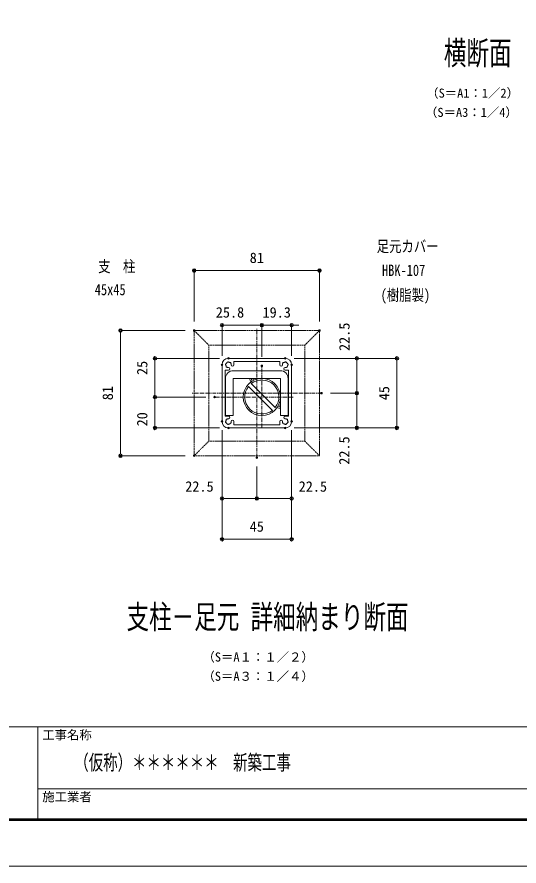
# Model space of a CAD drawing. Units: millimetres, scale not verified. Extents: x -1682 to 1682, y -1188 to 1188.
# Drawn here: x 415 to 1064, y -1188 to -90 of the extents above; entities that cross this region are included whole.
import ezdxf
from ezdxf.enums import TextEntityAlignment as Align

# ---------------------------------------------------------------- set-up
doc = ezdxf.new("R2010")
doc.units = ezdxf.units.MM
doc.header["$LTSCALE"] = 4
doc.header["$PDMODE"] = 32
doc.header["$PDSIZE"] = 2
doc.linetypes.add('USER1', pattern=[2, 1.25, -0.25, 0.25, -0.25])
doc.linetypes.add('USER3', pattern=[0.375, 0.25, -0.125])
for name, color, linetype, lineweight in [('0-0_0', 7, 'Continuous', 18), ('0-1_DEFPOINTS', 7, 'Continuous', 18), ('0-3_MOJI', 7, 'Continuous', 18), ('0-4_アンカー', 4, 'Continuous', 18), ('0-5_WAKU', 7, 'Continuous', 18), ('0-8_3中心線', 2, 'USER1', 18), ('0-9_41ｱﾙﾐ', 6, 'Continuous', 18), ('0-A_1手摺寸法', 7, 'Continuous', 18), ('0-B_42ｱﾙﾐ部品', 6, 'Continuous', 18), ('0-F_2隠れ', 6, 'USER3', 18)]:
    doc.layers.add(name, color=color, linetype=linetype, lineweight=lineweight)
doc.styles.add('ＭＳ ゴシック', font='')
doc.styles.get('ＭＳ ゴシック').set_extended_font_data('MS Gothic')

# ---------------------------------------------------------------- blocks, each defined once
blk = doc.blocks.new('_ORIGIN2')
at = {"layer": '0-0_0'}
blk.add_line((-0.5, 0), (-1, 0), dxfattribs=at)
for radius in [0.5, 0.25]:
    blk.add_circle((0, 0), radius, dxfattribs=at)
blk = doc.blocks.new('D79')
at = {"layer": '0-1_DEFPOINTS'}
for p in [(4571.972, 513.303), (4618.986, 468.303), (4664.622, 468.303)]:
    blk.add_point(p, dxfattribs=at)
at = {"layer": '0-A_1手摺寸法'}
for p, q in [((4583.472, 513.303), (4664.622, 513.303)), ((4664.622, 508.703), (4664.622, 472.903)), ((4630.486, 468.303), (4664.622, 468.303))]:
    blk.add_line(p, q, dxfattribs=at)
at = {"layer": '0-A_1手摺寸法', "xscale": 4.6, "yscale": 4.6}
for p, rotation in [((4664.622, 513.303), 90), ((4664.622, 468.303), 270)]:
    blk.add_blockref('_ORIGIN2', p, dxfattribs=dict(at, rotation=rotation))
at = {"layer": '0-A_1手摺寸法', "style": 'ＭＳ ゴシック'}
blk.add_text('22.5', height=13.49, rotation=90, dxfattribs=at).set_placement((4659.353, 522.85), align=Align.BOTTOM_LEFT)
blk = doc.blocks.new('D80')
at = {"layer": '0-1_DEFPOINTS'}
for p in [(4454.372, 549.303), (4359.106, 387.303), (4454.372, 387.303)]:
    blk.add_point(p, dxfattribs=at)
at = {"layer": '0-A_1手摺寸法'}
for p, q in [((4442.872, 549.303), (4359.106, 549.303)), ((4359.106, 544.703), (4359.106, 391.903)), ((4442.872, 387.303), (4359.106, 387.303))]:
    blk.add_line(p, q, dxfattribs=at)
at = {"layer": '0-A_1手摺寸法', "xscale": 4.6, "yscale": 4.6}
for p, rotation in [((4359.106, 549.303), 90), ((4359.106, 387.303), 270)]:
    blk.add_blockref('_ORIGIN2', p, dxfattribs=dict(at, rotation=rotation))
at = {"layer": '0-A_1手摺寸法', "style": 'ＭＳ ゴシック'}
blk.add_text('81', height=13.49, rotation=90, dxfattribs=at).set_placement((4353.356, 459.103), align=Align.BOTTOM_LEFT)
blk = doc.blocks.new('D81')
at = {"layer": '0-1_DEFPOINTS'}
for p in [(4490.372, 431.703), (4580.372, 431.703), (4490.372, 279.211)]:
    blk.add_point(p, dxfattribs=at)
at = {"layer": '0-A_1手摺寸法'}
for p, q in [((4490.372, 420.203), (4490.372, 279.211)), ((4580.372, 420.203), (4580.372, 279.211)), ((4575.772, 279.211), (4494.972, 279.211))]:
    blk.add_line(p, q, dxfattribs=at)
at = {"layer": '0-A_1手摺寸法', "xscale": 4.6, "yscale": 4.6, "rotation": 180}
blk.add_blockref('_ORIGIN2', (4490.372, 279.211), dxfattribs=at)
at = {"layer": '0-A_1手摺寸法', "xscale": 4.6, "yscale": 4.6}
blk.add_blockref('_ORIGIN2', (4580.372, 279.211), dxfattribs=at)
at = {"layer": '0-A_1手摺寸法', "style": 'ＭＳ ゴシック'}
blk.add_text('45', height=13.49, dxfattribs=at).set_placement((4526.172, 284.961), align=Align.BOTTOM_LEFT)
blk = doc.blocks.new('D82')
at = {"layer": '0-1_DEFPOINTS'}
for p in [(4490.372, 431.703), (4535.372, 384.689), (4490.372, 331.931)]:
    blk.add_point(p, dxfattribs=at)
at = {"layer": '0-A_1手摺寸法'}
for p, q in [((4490.372, 420.203), (4490.372, 331.931)), ((4535.372, 373.189), (4535.372, 331.931)), ((4530.772, 331.931), (4494.972, 331.931))]:
    blk.add_line(p, q, dxfattribs=at)
at = {"layer": '0-A_1手摺寸法', "xscale": 4.6, "yscale": 4.6, "rotation": 180}
blk.add_blockref('_ORIGIN2', (4490.372, 331.931), dxfattribs=at)
at = {"layer": '0-A_1手摺寸法', "xscale": 4.6, "yscale": 4.6}
blk.add_blockref('_ORIGIN2', (4535.372, 331.931), dxfattribs=at)
at = {"layer": '0-A_1手摺寸法', "style": 'ＭＳ ゴシック'}
blk.add_text('22.5', height=13.49, dxfattribs=at).set_placement((4442.837, 336.779), align=Align.BOTTOM_LEFT)
blk = doc.blocks.new('D83')
at = {"layer": '0-1_DEFPOINTS'}
for p in [(4580.372, 431.703), (4535.372, 384.689), (4535.372, 331.931)]:
    blk.add_point(p, dxfattribs=at)
at = {"layer": '0-A_1手摺寸法'}
for p, q in [((4580.372, 420.203), (4580.372, 331.931)), ((4535.372, 373.189), (4535.372, 331.931)), ((4575.772, 331.931), (4539.972, 331.931))]:
    blk.add_line(p, q, dxfattribs=at)
at = {"layer": '0-A_1手摺寸法', "xscale": 4.6, "yscale": 4.6, "rotation": 180}
blk.add_blockref('_ORIGIN2', (4535.372, 331.931), dxfattribs=at)
at = {"layer": '0-A_1手摺寸法', "xscale": 4.6, "yscale": 4.6}
blk.add_blockref('_ORIGIN2', (4580.372, 331.931), dxfattribs=at)
at = {"layer": '0-A_1手摺寸法', "style": 'ＭＳ ゴシック'}
blk.add_text('22.5', height=13.49, dxfattribs=at).set_placement((4589.476, 336.747), align=Align.BOTTOM_LEFT)
blk = doc.blocks.new('D84')
at = {"layer": '0-1_DEFPOINTS'}
for p in [(4618.986, 468.303), (4571.972, 423.303), (4664.622, 423.303)]:
    blk.add_point(p, dxfattribs=at)
at = {"layer": '0-A_1手摺寸法'}
for p, q in [((4630.486, 468.303), (4664.622, 468.303)), ((4664.622, 463.703), (4664.622, 427.903)), ((4583.472, 423.303), (4664.622, 423.303))]:
    blk.add_line(p, q, dxfattribs=at)
at = {"layer": '0-A_1手摺寸法', "xscale": 4.6, "yscale": 4.6}
for p, rotation in [((4664.622, 468.303), 90), ((4664.622, 423.303), 270)]:
    blk.add_blockref('_ORIGIN2', p, dxfattribs=dict(at, rotation=rotation))
at = {"layer": '0-A_1手摺寸法', "style": 'ＭＳ ゴシック'}
blk.add_text('22.5', height=13.49, rotation=90, dxfattribs=at).set_placement((4659.158, 375.692), align=Align.BOTTOM_LEFT)
blk = doc.blocks.new('D85')
at = {"layer": '0-1_DEFPOINTS'}
for p in [(4571.972, 513.303), (4571.972, 423.303), (4716.491, 423.303)]:
    blk.add_point(p, dxfattribs=at)
at = {"layer": '0-A_1手摺寸法'}
for p, q in [((4583.472, 513.303), (4716.491, 513.303)), ((4716.491, 508.703), (4716.491, 427.903)), ((4583.472, 423.303), (4716.491, 423.303))]:
    blk.add_line(p, q, dxfattribs=at)
at = {"layer": '0-A_1手摺寸法', "xscale": 4.6, "yscale": 4.6}
for p, rotation in [((4716.491, 513.303), 90), ((4716.491, 423.303), 270)]:
    blk.add_blockref('_ORIGIN2', p, dxfattribs=dict(at, rotation=rotation))
at = {"layer": '0-A_1手摺寸法', "style": 'ＭＳ ゴシック'}
blk.add_text('45', height=13.49, rotation=90, dxfattribs=at).set_placement((4710.741, 459.103), align=Align.BOTTOM_LEFT)
blk = doc.blocks.new('D86')
at = {"layer": '0-1_DEFPOINTS'}
for p in [(4454.372, 626.872), (4454.372, 549.303), (4616.372, 549.303)]:
    blk.add_point(p, dxfattribs=at)
at = {"layer": '0-A_1手摺寸法'}
for p, q in [((4454.372, 560.803), (4454.372, 626.872)), ((4611.772, 626.872), (4458.972, 626.872)), ((4616.372, 560.803), (4616.372, 626.872))]:
    blk.add_line(p, q, dxfattribs=at)
at = {"layer": '0-A_1手摺寸法', "xscale": 4.6, "yscale": 4.6, "rotation": 180}
blk.add_blockref('_ORIGIN2', (4454.372, 626.872), dxfattribs=at)
at = {"layer": '0-A_1手摺寸法', "xscale": 4.6, "yscale": 4.6}
blk.add_blockref('_ORIGIN2', (4616.372, 626.872), dxfattribs=at)
at = {"layer": '0-A_1手摺寸法', "style": 'ＭＳ ゴシック'}
blk.add_text('81', height=13.49, dxfattribs=at).set_placement((4526.172, 632.622), align=Align.BOTTOM_LEFT)
blk = doc.blocks.new('HK-013')
at = {"layer": '0-B_42ｱﾙﾐ部品'}
for p, q in [((18.3, 22.5), (-18.3, 22.5)), ((-22.5, 18.3), (-22.5, -18.3)), ((-22.5, 18.3), (-22.5, 18.3)), ((14.8, 20.5), (-14.8, 20.5)), ((-14.8, 20.5), (-14.8, 18.3)), ((14.8, 20.5), (14.8, 18.3)), ((22.5, 18.3), (22.5, -18.3)), ((-20.5, 14.8), (-20.5, -14.8)), ((-18.3, 14.8), (-20.5, 14.8)), ((18.3, 14.8), (20.5, 14.8)), ((20.5, 14.8), (20.5, -14.8)), ((-18.3, -14.8), (-20.5, -14.8)), ((18.3, -14.8), (20.5, -14.8)), ((-22.5, -18.3), (-22.5, -18.3)), ((-14.8, -20.5), (-14.8, -18.3)), ((14.8, -20.5), (-14.8, -20.5)), ((14.8, -20.5), (14.8, -18.3)), ((18.3, -22.5), (-18.3, -22.5))]:
    blk.add_line(p, q, dxfattribs=at)
for centre, radius, start, end in [((-18.3, 18.3), 4.2, 90, 180), ((18.3, 18.3), 4.2, 0, 90), ((-19.749, 18.688), 0.5, 165, 232.97569), ((-19.749, 18.688), 0.5, 97.02431, 165), ((-18.3, 18.3), 1.75, 180.35889, 195), ((-18.3, 18.3), 1.75, 195, 209.64111), ((-19.361, 17.239), 0.5, 157.02431, 225), ((-18.3, 18.3), 1.75, 135, 149.64111), ((-19.361, 17.239), 0.5, 225, 292.97569), ((-18.3, 18.3), 1.75, 120.35889, 135), ((-18.688, 19.749), 0.5, 105, 172.97569), ((-18.3, 18.3), 1.75, 240.35889, 255), ((-18.688, 19.749), 0.5, 37.02431, 105), ((-18.3, 18.3), 1.75, 255, 270), ((-18.3, 15.675), 0.875, 270, 90), ((-18.3, 18.3), 1.75, 75, 89.64111), ((-18.3, 18.3), 1.75, 60.35889, 75), ((-17.239, 19.361), 0.5, 45, 112.97569), ((-17.239, 19.361), 0.5, 337.02431, 45), ((-18.3, 18.3), 1.75, 15, 29.64111), ((-18.3, 18.3), 1.75, 0.35889, 15), ((-15.675, 18.3), 0.875, 180, 0), ((15.675, 18.3), 0.875, 180, 360), ((18.3, 18.3), 1.75, 165, 179.64111), ((18.3, 18.3), 1.75, 150.35889, 165), ((17.239, 19.361), 0.5, 135, 202.97569), ((17.239, 19.361), 0.5, 67.02431, 135), ((18.3, 15.675), 0.875, 90, 270), ((18.3, 18.3), 1.75, 105, 119.64111), ((18.3, 18.3), 1.75, 90.35889, 105), ((18.688, 19.749), 0.5, 75, 142.97569), ((18.3, 18.3), 1.75, 270, 285), ((18.3, 18.3), 1.75, 285, 299.64111), ((18.688, 19.749), 0.5, 7.02431, 75), ((19.361, 17.239), 0.5, 247.02431, 315), ((18.3, 18.3), 1.75, 45, 59.64111), ((18.3, 18.3), 1.75, 30.35889, 45), ((19.361, 17.239), 0.5, 315, 22.97569), ((19.749, 18.688), 0.5, 15, 82.97569), ((18.3, 18.3), 1.75, 330.35889, 345), ((18.3, 18.3), 1.75, 345, 359.64111), ((19.749, 18.688), 0.5, 307.02431, 15), ((-18.3, -15.675), 0.875, 270, 90), ((18.3, -15.675), 0.875, 90, 270), ((-18.3, -18.3), 4.2, 180, 270), ((-19.749, -18.688), 0.5, 127.02431, 195), ((-19.749, -18.688), 0.5, 195, 262.97569), ((-18.3, -18.3), 1.75, 165, 179.64111), ((-18.3, -18.3), 1.75, 150.35889, 165), ((-19.361, -17.239), 0.5, 135, 202.97569), ((-18.3, -18.3), 1.75, 210.35889, 225), ((-19.361, -17.239), 0.5, 67.02431, 135), ((-18.3, -18.3), 1.75, 225, 239.64111), ((-18.688, -19.749), 0.5, 187.02431, 255), ((-18.3, -18.3), 1.75, 105, 119.64111), ((-18.688, -19.749), 0.5, 255, 322.97569), ((-18.3, -18.3), 1.75, 90, 105), ((-18.3, -18.3), 1.75, 270.35889, 285), ((-18.3, -18.3), 1.75, 285, 299.64111), ((-17.239, -19.361), 0.5, 247.02431, 315), ((-17.239, -19.361), 0.5, 315, 22.97569), ((-18.3, -18.3), 1.75, 330.35889, 345), ((-18.3, -18.3), 1.75, 345, 359.64111), ((-15.675, -18.3), 0.875, 360, 180), ((15.675, -18.3), 0.875, 0, 180), ((18.3, -18.3), 1.75, 180.35889, 195), ((18.3, -18.3), 1.75, 195, 209.64111), ((17.239, -19.361), 0.5, 157.02431, 225), ((17.239, -19.361), 0.5, 225, 292.97569), ((18.3, -18.3), 1.75, 240.35889, 255), ((18.3, -18.3), 1.75, 255, 269.64111), ((18.688, -19.749), 0.5, 217.02431, 285), ((18.3, -18.3), 1.75, 75, 90), ((18.3, -18.3), 4.2, 270, 360), ((18.3, -18.3), 1.75, 60.35889, 75), ((18.688, -19.749), 0.5, 285, 352.97569), ((19.361, -17.239), 0.5, 45, 112.97569), ((18.3, -18.3), 1.75, 300.35889, 315), ((18.3, -18.3), 1.75, 315, 329.64111), ((19.361, -17.239), 0.5, 337.02431, 45), ((19.749, -18.688), 0.5, 277.02431, 345), ((18.3, -18.3), 1.75, 15, 29.64111), ((18.3, -18.3), 1.75, 0.35889, 15), ((19.749, -18.688), 0.5, 345, 52.97569)]:
    blk.add_arc(centre, radius, start, end, dxfattribs=at)
blk = doc.blocks.new('D87')
at = {"layer": '0-1_DEFPOINTS'}
for p in [(4541.872, 556.253), (4541.872, 503.61), (4580.372, 504.903)]:
    blk.add_point(p, dxfattribs=at)
at = {"layer": '0-A_1手摺寸法'}
for p, q in [((4537.272, 556.253), (4532.672, 556.253)), ((4541.872, 515.11), (4541.872, 556.253)), ((4580.372, 556.253), (4541.872, 556.253)), ((4580.372, 516.403), (4580.372, 556.253)), ((4584.972, 556.253), (4589.572, 556.253))]:
    blk.add_line(p, q, dxfattribs=at)
at = {"layer": '0-A_1手摺寸法', "xscale": 4.6, "yscale": 4.6}
blk.add_blockref('_ORIGIN2', (4541.872, 556.253), dxfattribs=at)
at = {"layer": '0-A_1手摺寸法', "xscale": 4.6, "yscale": 4.6, "rotation": 180}
blk.add_blockref('_ORIGIN2', (4580.372, 556.253), dxfattribs=at)
at = {"layer": '0-A_1手摺寸法', "style": 'ＭＳ ゴシック'}
blk.add_text('19.3', height=13.49, dxfattribs=at).set_placement((4542.722, 562.003), align=Align.BOTTOM_LEFT)
blk = doc.blocks.new('D88')
at = {"layer": '0-1_DEFPOINTS'}
for p in [(4541.872, 556.253), (4490.372, 504.903), (4541.872, 503.61)]:
    blk.add_point(p, dxfattribs=at)
at = {"layer": '0-A_1手摺寸法'}
for p, q in [((4490.372, 516.403), (4490.372, 556.253)), ((4494.972, 556.253), (4537.272, 556.253)), ((4541.872, 515.11), (4541.872, 556.253))]:
    blk.add_line(p, q, dxfattribs=at)
at = {"layer": '0-A_1手摺寸法', "xscale": 4.6, "yscale": 4.6, "rotation": 180}
blk.add_blockref('_ORIGIN2', (4490.372, 556.253), dxfattribs=at)
at = {"layer": '0-A_1手摺寸法', "xscale": 4.6, "yscale": 4.6}
blk.add_blockref('_ORIGIN2', (4541.872, 556.253), dxfattribs=at)
at = {"layer": '0-A_1手摺寸法', "style": 'ＭＳ ゴシック'}
blk.add_text('25.8', height=13.49, dxfattribs=at).set_placement((4482.335, 562.003), align=Align.BOTTOM_LEFT)
blk = doc.blocks.new('D89')
at = {"layer": '0-1_DEFPOINTS'}
for p in [(4403.66, 513.303), (4498.772, 513.303), (4480.798, 463.303)]:
    blk.add_point(p, dxfattribs=at)
at = {"layer": '0-A_1手摺寸法'}
for p, q in [((4487.272, 513.303), (4403.66, 513.303)), ((4403.66, 467.903), (4403.66, 508.703)), ((4469.298, 463.303), (4403.66, 463.303))]:
    blk.add_line(p, q, dxfattribs=at)
at = {"layer": '0-A_1手摺寸法', "xscale": 4.6, "yscale": 4.6}
for p, rotation in [((4403.66, 513.303), 90), ((4403.66, 463.303), 270)]:
    blk.add_blockref('_ORIGIN2', p, dxfattribs=dict(at, rotation=rotation))
at = {"layer": '0-A_1手摺寸法', "style": 'ＭＳ ゴシック'}
blk.add_text('25', height=13.49, rotation=90, dxfattribs=at).set_placement((4397.91, 491.749), align=Align.BOTTOM_LEFT)
blk = doc.blocks.new('D90')
at = {"layer": '0-1_DEFPOINTS'}
for p in [(4480.798, 463.303), (4403.66, 423.303), (4498.772, 423.303)]:
    blk.add_point(p, dxfattribs=at)
at = {"layer": '0-A_1手摺寸法'}
for p, q in [((4469.298, 463.303), (4403.66, 463.303)), ((4403.66, 458.703), (4403.66, 427.903)), ((4487.272, 423.303), (4403.66, 423.303))]:
    blk.add_line(p, q, dxfattribs=at)
at = {"layer": '0-A_1手摺寸法', "xscale": 4.6, "yscale": 4.6}
for p, rotation in [((4403.66, 463.303), 90), ((4403.66, 423.303), 270)]:
    blk.add_blockref('_ORIGIN2', p, dxfattribs=dict(at, rotation=rotation))
at = {"layer": '0-A_1手摺寸法', "style": 'ＭＳ ゴシック'}
blk.add_text('20', height=13.49, rotation=90, dxfattribs=at).set_placement((4397.91, 425.291), align=Align.BOTTOM_LEFT)

msp = doc.modelspace()

# ---------------------------------------------------------------- linework, layer by layer
at = {"layer": '0-1_DEFPOINTS', "color": 5}
msp.add_lwpolyline([(-1682, 1188), (-1682, -1188), (1682, -1188)], dxfattribs=at)
at = {"layer": '0-4_アンカー'}
for p, q in [((694.439, -547.212), (755.439, -547.212)), ((684.439, -605.212), (684.439, -557.212)), ((694.439, -605.212), (694.439, -557.212)), ((694.439, -557.212), (755.439, -557.212)), ((717.439, -557.212), (755.439, -557.212)), ((755.439, -557.212), (755.439, -605.212)), ((765.439, -557.212), (765.439, -605.212)), ((684.439, -605.212), (694.439, -605.212)), ((755.439, -605.212), (765.439, -605.212))]:
    msp.add_line(p, q, dxfattribs=at)
for centre, start, end in [((694.439, -557.212), 90, 180), ((755.439, -557.212), 0, 90)]:
    msp.add_arc(centre, 10, start, end, dxfattribs=at)
at = {"layer": '0-5_WAKU'}
for p, q in [((-1602, -1008), (1598, -1008)), ((442, -1008), (442, -1128)), ((442, -1088), (1450, -1088)), ((-1603.2, -1129.2), (1599.2, -1129.2)), ((-1602.6, -1128.6), (1598.6, -1128.6)), ((-1602, -1128), (1598, -1128)), ((-1601.4, -1127.4), (1597.4, -1127.4)), ((-1600.8, -1126.8), (1596.8, -1126.8))]:
    msp.add_line(p, q, dxfattribs=at)
at = {"layer": '0-8_3中心線'}
for p, q in [((724.939, -659.826), (724.939, -492.598)), ((731.439, -621.519), (731.439, -540.905)), ((808.553, -576.212), (641.326, -576.212)), ((771.746, -581.212), (670.366, -581.212)), ((776.746, -576.212), (675.366, -576.212))]:
    msp.add_line(p, q, dxfattribs=at)
at = {"layer": '0-9_41ｱﾙﾐ'}
for p, q in [((745.059, -598.493), (714.159, -567.592)), ((748.72, -594.832), (717.819, -563.931))]:
    msp.add_line(p, q, dxfattribs=at)
msp.add_circle((731.439, -581.212), 24, dxfattribs=at)
for start, end in [(321.75633, 128.24367), (141.75633, 308.24367)]:
    msp.add_arc((731.439, -581.212), 22.003, start, end, dxfattribs=at)
at = {"layer": '0-A_1手摺寸法', "color": 3}
for centre, radius, start, end in [((724.33, -557.212), 8.327, 180, 213.21396), ((724.33, -557.212), 6.327, 180, 213.11704), ((724.33, -557.212), 4.327, 180, 215.15014), ((755.439, -587.426), 6.327, 240.96643, 270), ((755.439, -587.426), 4.327, 239.9842, 270), ((755.439, -587.426), 8.327, 240.32789, 270)]:
    msp.add_arc(centre, radius, start, end, dxfattribs=at)
at = {"layer": '0-F_2隠れ'}
for p, q in [((643.939, -495.212), (662.939, -514.212)), ((643.939, -657.212), (643.939, -495.212)), ((643.939, -495.212), (805.939, -495.212)), ((805.939, -495.212), (786.939, -514.212)), ((805.939, -495.212), (805.939, -657.212)), ((662.939, -514.212), (786.939, -514.212)), ((662.939, -638.212), (662.939, -514.212)), ((786.939, -514.212), (786.939, -638.212)), ((662.939, -638.212), (643.939, -657.212)), ((786.939, -638.212), (662.939, -638.212)), ((805.939, -657.212), (786.939, -638.212)), ((805.939, -657.212), (643.939, -657.212))]:
    msp.add_line(p, q, dxfattribs=at)

# ---------------------------------------------------------------- block references
at = {"layer": '0-9_41ｱﾙﾐ', "xscale": -2, "yscale": 2}
msp.add_blockref('HK-013', (724.939, -576.212), dxfattribs=at)
at = {"layer": '0-A_1手摺寸法'}
for name in ['D86', 'D88', 'D87', 'D80', 'D79', 'D89', 'D85', 'D90', 'D84', 'D82', 'D81', 'D83']:
    msp.add_blockref(name, (-3810.432, -1044.515), dxfattribs=at)

# ---------------------------------------------------------------- texts
at = {"layer": '0-0_0', "style": 'ＭＳ ゴシック'}
for s, height, width, p in [('足元カバー', 14.66, 0.8, (879.942, -397.993)), ('支\u3000柱', 14.66, 0.8, (519.856, -423.973)), ('HBK-107', 14.66, 0.8, (886.782, -428.978)), ('45x45', 14.66, 0.8, (515.423, -453.905)), ('(樹脂製)', 14.66, 0.8, (885.051, -460.986)), ('支柱－足元 詳細納まり断面', 30.55, 0.7, (556.461, -890.065)), ('（仮称）＊＊＊＊＊＊\u3000新築工事', 19.55, 0.7, (488.933, -1069.614))]:
    msp.add_text(s, height=height, dxfattribs=dict(at, width=width)).set_placement(p, align=Align.BOTTOM_LEFT)
for s, p in [('（S＝A１：１／２）', (654.675, -926.975)), ('（S＝A３：１／４）', (654.675, -951.882))]:
    msp.add_text(s, height=11.73, dxfattribs=at).set_placement(p, align=Align.BOTTOM_LEFT)
at = {"layer": '0-3_MOJI', "style": 'ＭＳ ゴシック', "width": 0.7}
msp.add_text('横断面', height=30.55, dxfattribs=at).set_placement((966.749, -160.535), align=Align.BOTTOM_LEFT)
at = {"layer": '0-3_MOJI', "style": 'ＭＳ ゴシック'}
for s, p in [('（S＝A1：1／2）', (943.952, -197.445)), ('（S＝A3：1／4）', (942.428, -222.352)), ('工事名称', (447.508, -1027.794)), ('施工業者', (447.508, -1107.794))]:
    msp.add_text(s, height=11.73, dxfattribs=at).set_placement(p, align=Align.BOTTOM_LEFT)

doc.saveas('drawing.dxf')
